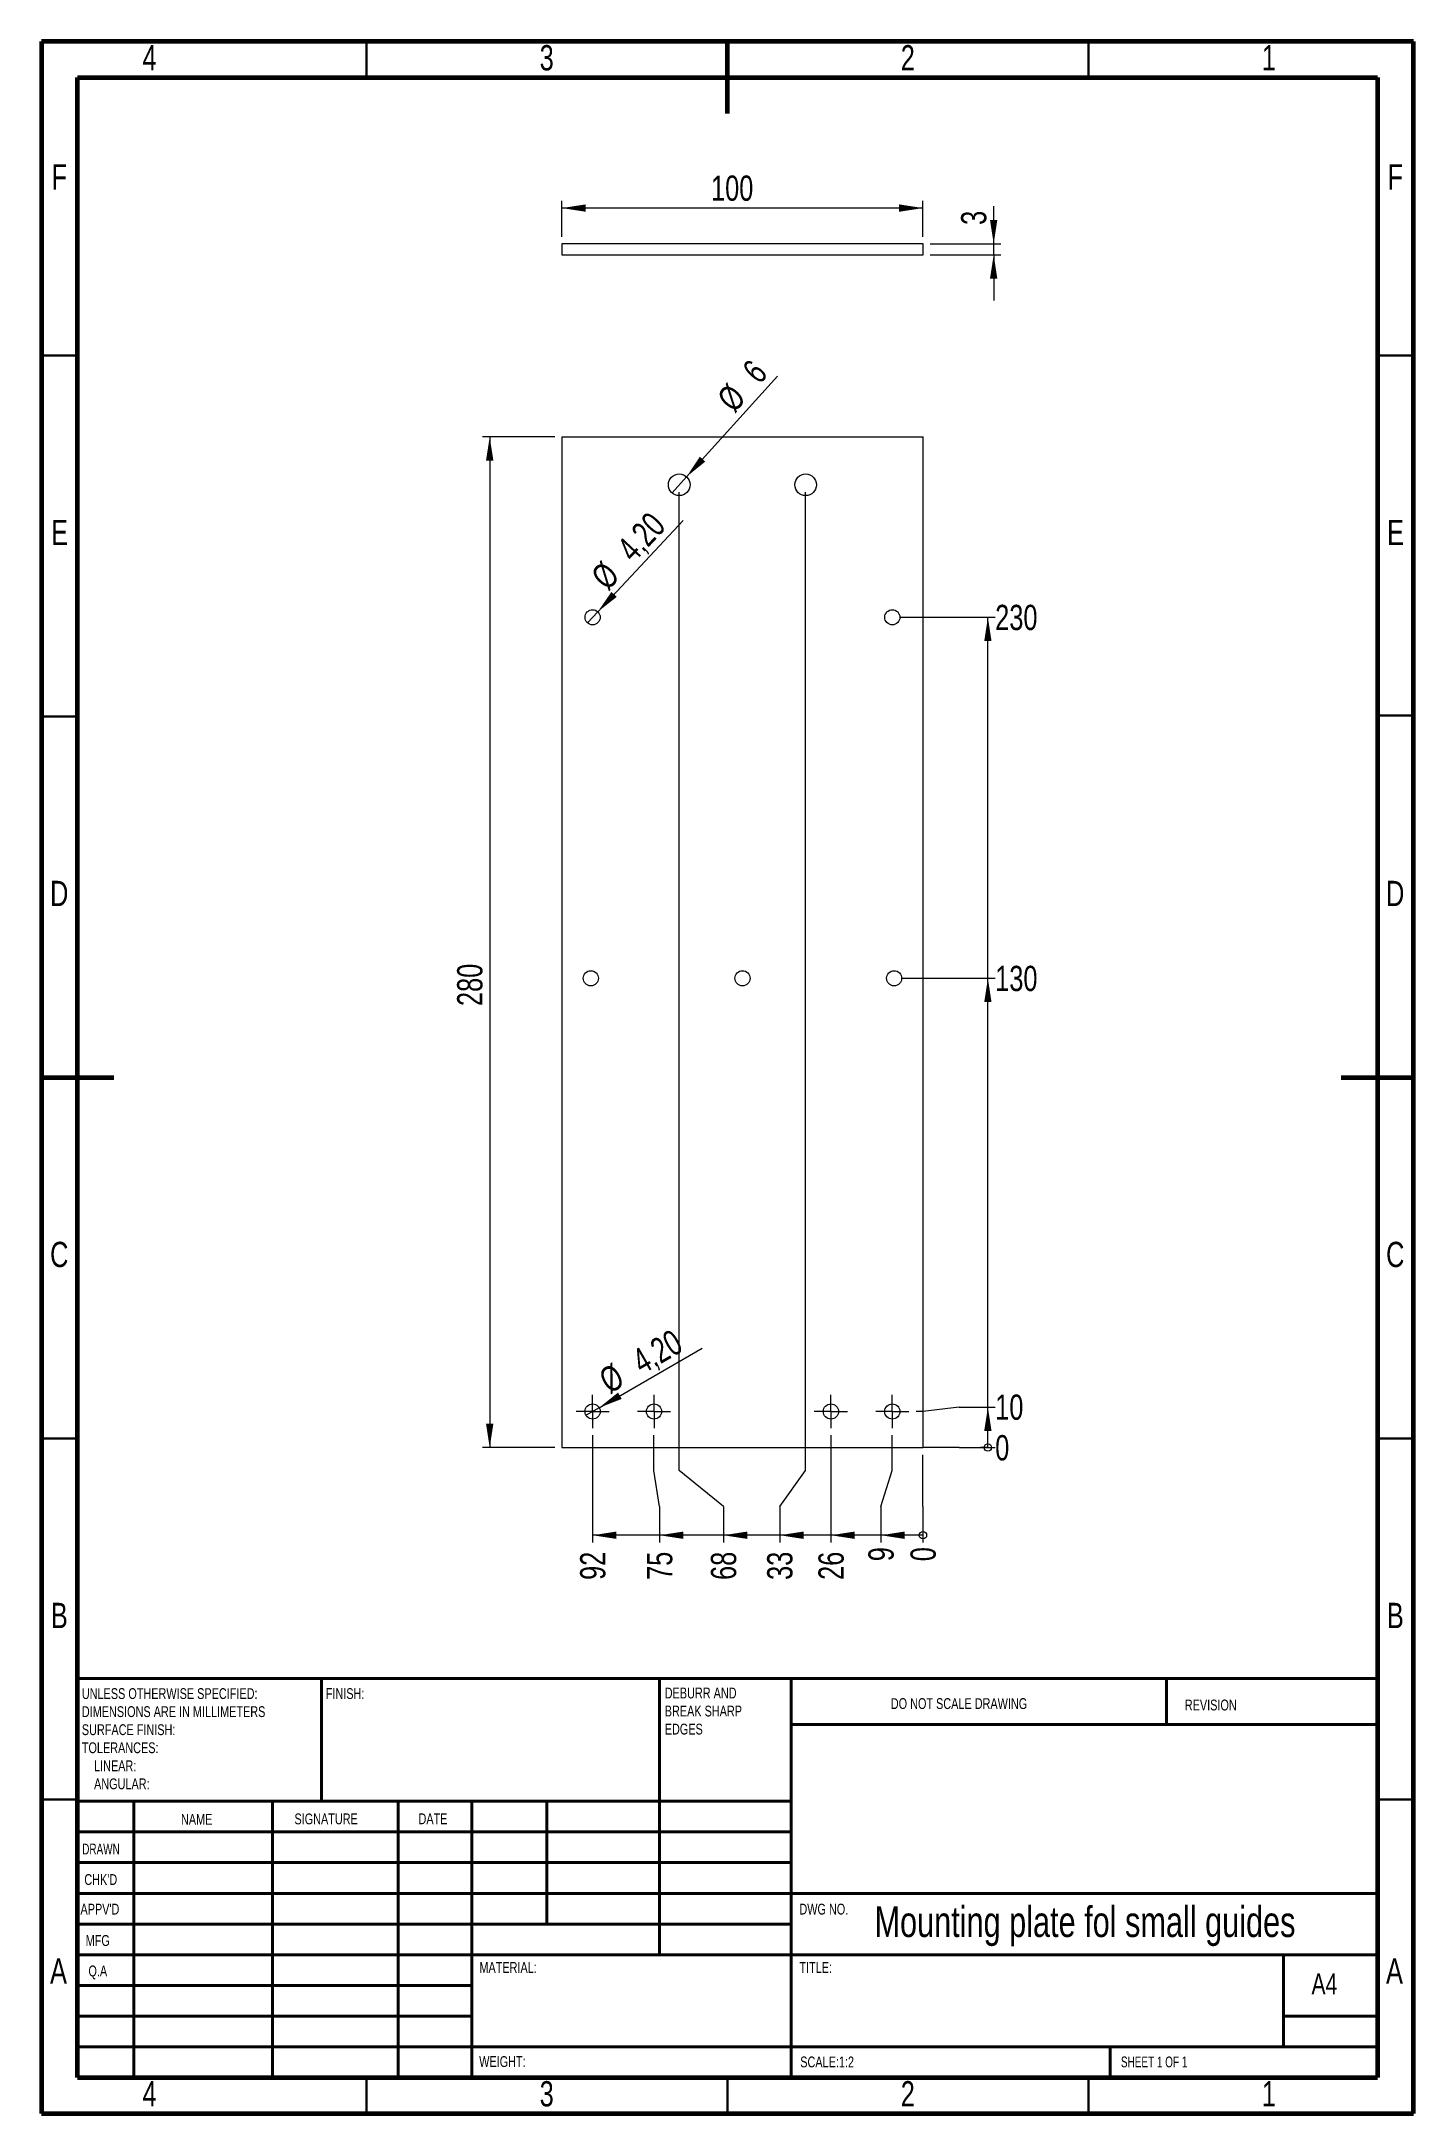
# Model space of a CAD drawing. Header units: millimetres. Extents: x 15 to 205, y 5 to 292.
import ezdxf

# ---------------------------------------------------------------- set-up
doc = ezdxf.new("R2010")
doc.units = ezdxf.units.MM
doc.styles.add('SLDTEXTSTYLE0', font='TXT', dxfattribs={"width": 0.75})
doc.styles.add('SLDTEXTSTYLE1', font='TXT', dxfattribs={"width": 0.686449})
doc.styles.add('SLDTEXTSTYLE2', font='TXT', dxfattribs={"width": 0.6875})
doc.dimstyles.new('SLDDIMSTYLE0', dxfattribs={"dimtxt": 3.5, "dimasz": 0.338667, "dimexe": 0, "dimexo": 0.0625, "dimgap": 0.875, "dimtad": 0, "dimtih": 1, "dimtoh": 1, "dimdec": 0, "dimlfac": 2, "dimrnd": 1e-09, "dimdsep": 46, "dimtxsty": 'SLDTEXTSTYLE0', "dimblk1": 'ORIGIN', "dimblk2": 'ORIGIN', "dimsah": 1, "dimcen": 0.09, "dimadec": 0, "dimazin": 2, "dimtfac": 1, "dimtdec": 0, "dimtofl": 0, "dimtmove": 0, "dimatfit": 3, "dimldrblk": 'ORIGIN', "dimfxl": 1, "dimfrac": 2, "dimtolj": 1, "dimtzin": 12, "dimarcsym": 0})
doc.dimstyles.new('SLDDIMSTYLE1', dxfattribs={"dimtxt": 3.5, "dimasz": 3.302, "dimexe": 0, "dimexo": 0.0625, "dimgap": 0.875, "dimtad": 0, "dimtih": 1, "dimtoh": 1, "dimlfac": 2, "dimrnd": 1e-09, "dimzin": 12, "dimdsep": 46, "dimtxsty": 'SLDTEXTSTYLE0', "dimsah": 1, "dimcen": 0.09, "dimadec": 0, "dimazin": 3, "dimtfac": 1, "dimtofl": 0, "dimtmove": 0, "dimatfit": 3, "dimfxl": 1, "dimfrac": 2, "dimtolj": 1, "dimtzin": 12, "dimarcsym": 0})
doc.dimstyles.new('SLDDIMSTYLE2', dxfattribs={"dimtxt": 3.5, "dimasz": 3.302, "dimexe": 0, "dimexo": 0.0625, "dimgap": 0.875, "dimtad": 0, "dimtih": 1, "dimtoh": 1, "dimdec": 0, "dimlfac": 2, "dimrnd": 1e-09, "dimzin": 12, "dimdsep": 46, "dimtxsty": 'SLDTEXTSTYLE0', "dimsah": 1, "dimcen": 0.09, "dimadec": 0, "dimazin": 3, "dimtfac": 1, "dimtdec": 0, "dimtofl": 0, "dimtmove": 0, "dimatfit": 3, "dimfxl": 1, "dimfrac": 2, "dimtolj": 1, "dimtzin": 12, "dimarcsym": 0})
doc.dimstyles.new('SLDDIMSTYLE3', dxfattribs={"dimtxt": 3.5, "dimasz": 3.302, "dimexe": 0, "dimexo": 0.0625, "dimgap": 0.875, "dimtad": 1, "dimlfac": 2, "dimrnd": 1e-09, "dimzin": 12, "dimdsep": 46, "dimtxsty": 'SLDTEXTSTYLE0', "dimsah": 1, "dimcen": 0.09, "dimadec": 0, "dimazin": 3, "dimtfac": 1, "dimtofl": 0, "dimtmove": 0, "dimatfit": 3, "dimfxl": 1, "dimfrac": 2, "dimtolj": 1, "dimtzin": 12, "dimarcsym": 0})
doc.dimstyles.new('SLDDIMSTYLE4', dxfattribs={"dimtxt": 3.5, "dimasz": 3.302, "dimexe": 0, "dimexo": 0.0625, "dimgap": 0.875, "dimtad": 1, "dimlfac": 2, "dimrnd": 1e-09, "dimzin": 12, "dimdsep": 46, "dimtxsty": 'SLDTEXTSTYLE0', "dimblk1": 'NONE', "dimsah": 1, "dimcen": 0, "dimadec": 0, "dimazin": 3, "dimtfac": 1, "dimtmove": 0, "dimatfit": 3, "dimldrblk": 'NONE', "dimfxl": 1, "dimfrac": 2, "dimtolj": 1, "dimtzin": 12, "dimarcsym": 0})
doc.dimstyles.new('SLDDIMSTYLE5', dxfattribs={"dimtxt": 3.5, "dimasz": 3.302, "dimexe": 0, "dimexo": 0.0625, "dimgap": 0.875, "dimtad": 1, "dimlfac": 2, "dimrnd": 1e-09, "dimzin": 12, "dimdsep": 46, "dimtxsty": 'SLDTEXTSTYLE0', "dimsah": 1, "dimcen": 0.09, "dimadec": 0, "dimazin": 3, "dimtfac": 1, "dimtmove": 0, "dimatfit": 0, "dimfxl": 1, "dimfrac": 2, "dimtolj": 1, "dimtzin": 12, "dimarcsym": 0})

# ---------------------------------------------------------------- blocks, each defined once
blk = doc.blocks.new('SW_NOTE_0')
at = {"color": 0, "linetype": 'Continuous', "lineweight": 0, "char_height": 1.5, "attachment_point": 1, "style": 'SLDTEXTSTYLE0'}
for s, insert in [('UNLESS OTHERWISE SPECIFIED:', (0, 1.93)), ('DIMENSIONS ARE IN MILLIMETERS', (0, -0.57)), ('TOLERANCES:', (0, -5.57)), ('SURFACE FINISH:', (0, -3.07)), ('LINEAR:', (1.69, -8.07)), ('ANGULAR:', (1.69, -10.57))]:
    blk.add_mtext(s, dxfattribs=dict(at, insert=insert))
blk = doc.blocks.new('SW_NOTE_1')
at = {"color": 0, "linetype": 'Continuous', "lineweight": 0, "char_height": 1.5, "attachment_point": 1, "style": 'SLDTEXTSTYLE0'}
for s, insert in [('DEBURR AND', (0, 1.93)), ('BREAK SHARP', (0, -0.57)), ('EDGES', (0, -3.07))]:
    blk.add_mtext(s, dxfattribs=dict(at, insert=insert))
blk = doc.blocks.new('_ORIGIN')
at = {"color": 0, "linetype": 'ByBlock', "lineweight": -2}
blk.add_line((0, 0), (-1, 0), dxfattribs=at)
blk.add_circle((0, 0), 0.5, dxfattribs=at)
blk = doc.blocks.new('_D')
at = {"color": 7, "linetype": 'Continuous', "lineweight": 0}
for q in [(137.07, 97.24), (147.07, 97.24)]:
    blk.add_line((142.07, 97.24), q, dxfattribs=at)
at = {"color": 7, "linetype": 'Continuous', "lineweight": 0, "xscale": 1.016, "yscale": 1.016}
blk.add_blockref('_ORIGIN', (146.06, 97.24), dxfattribs=at)
at = {"color": 7, "linetype": 'Continuous', "lineweight": 0, "insert": (147.07, 98.97), "char_height": 3.5, "attachment_point": 1, "style": 'SLDTEXTSTYLE0'}
blk.add_mtext('0', dxfattribs=at)
blk = doc.blocks.new('_D_1')
at = {"color": 7, "linetype": 'Continuous', "lineweight": 0}
for p, q in [((137.07, 102.24), (136.12, 102.24)), ((142.07, 102.85), (137.07, 102.24)), ((142.07, 102.85), (147.07, 102.85)), ((146.06, 97.24), (146.06, 102.85))]:
    blk.add_line(p, q, dxfattribs=at)
blk.add_solid([(146.06, 102.85), (145.55, 99.55), (146.56, 99.55)], dxfattribs=at)
at = {"color": 7, "linetype": 'Continuous', "lineweight": 0, "insert": (147.07, 104.59), "char_height": 3.5, "attachment_point": 1, "style": 'SLDTEXTSTYLE0'}
blk.add_mtext('10', dxfattribs=at)
blk = doc.blocks.new('_D_2')
at = {"color": 7, "linetype": 'Continuous', "lineweight": 0}
for p, q in [((134.07, 162.24), (147.07, 162.24)), ((146.06, 102.85), (146.06, 162.24))]:
    blk.add_line(p, q, dxfattribs=at)
blk.add_solid([(146.06, 162.24), (145.55, 158.94), (146.56, 158.94)], dxfattribs=at)
at = {"color": 7, "linetype": 'Continuous', "lineweight": 0, "insert": (147.07, 163.97), "char_height": 3.5, "attachment_point": 1, "style": 'SLDTEXTSTYLE0'}
blk.add_mtext('130', dxfattribs=at)
blk = doc.blocks.new('_D_3')
at = {"color": 7, "linetype": 'Continuous', "lineweight": 0}
for p, q in [((133.82, 212.24), (147.07, 212.24)), ((146.06, 162.24), (146.06, 212.24))]:
    blk.add_line(p, q, dxfattribs=at)
blk.add_solid([(146.06, 212.24), (145.55, 208.94), (146.56, 208.94)], dxfattribs=at)
at = {"color": 7, "linetype": 'Continuous', "lineweight": 0, "insert": (147.07, 213.97), "char_height": 3.5, "attachment_point": 1, "style": 'SLDTEXTSTYLE0'}
blk.add_mtext('230', dxfattribs=at)
blk = doc.blocks.new('_D_4')
at = {"color": 7, "linetype": 'Continuous', "lineweight": 0}
for p, q in [((137.07, 94.09), (137.07, 96.24)), ((137.07, 89.09), (137.07, 94.09)), ((137.07, 89.09), (137.07, 84.09))]:
    blk.add_line(p, q, dxfattribs=at)
at = {"color": 7, "linetype": 'Continuous', "lineweight": 0, "xscale": 1.016, "yscale": 1.016}
blk.add_blockref('_ORIGIN', (137.07, 85.1), dxfattribs=at)
at = {"color": 7, "linetype": 'Continuous', "lineweight": 0, "insert": (135.34, 81.5), "char_height": 3.5, "attachment_point": 1, "rotation": 90, "style": 'SLDTEXTSTYLE0'}
blk.add_mtext('0', dxfattribs=at)
blk = doc.blocks.new('_D_5')
at = {"color": 7, "linetype": 'Continuous', "lineweight": 0}
for p, q in [((132.82, 94.09), (132.82, 98.94)), ((131.24, 89.09), (132.82, 94.09)), ((131.24, 89.09), (131.24, 84.09)), ((137.07, 85.1), (131.24, 85.1))]:
    blk.add_line(p, q, dxfattribs=at)
blk.add_solid([(131.24, 85.1), (134.54, 84.59), (134.54, 85.61)], dxfattribs=at)
at = {"color": 7, "linetype": 'Continuous', "lineweight": 0, "insert": (129.51, 81.5), "char_height": 3.5, "attachment_point": 1, "rotation": 90, "style": 'SLDTEXTSTYLE0'}
blk.add_mtext('9', dxfattribs=at)
blk = doc.blocks.new('_D_6')
at = {"color": 7, "linetype": 'Continuous', "lineweight": 0}
for p, q in [((124.32, 98.94), (124.32, 84.09)), ((131.24, 85.1), (124.32, 85.1))]:
    blk.add_line(p, q, dxfattribs=at)
blk.add_solid([(124.32, 85.1), (127.62, 84.59), (127.62, 85.61)], dxfattribs=at)
at = {"color": 7, "linetype": 'Continuous', "lineweight": 0, "insert": (122.59, 78.91), "char_height": 3.5, "attachment_point": 1, "rotation": 90, "style": 'SLDTEXTSTYLE0'}
blk.add_mtext('26', dxfattribs=at)
blk = doc.blocks.new('_D_7')
at = {"color": 7, "linetype": 'Continuous', "lineweight": 0}
for p, q in [((120.82, 94.09), (120.82, 229.59)), ((117.23, 89.09), (120.82, 94.09)), ((117.23, 89.09), (117.23, 84.09)), ((124.32, 85.1), (117.23, 85.1))]:
    blk.add_line(p, q, dxfattribs=at)
blk.add_solid([(117.23, 85.1), (120.53, 84.59), (120.53, 85.61)], dxfattribs=at)
at = {"color": 7, "linetype": 'Continuous', "lineweight": 0, "insert": (115.49, 78.91), "char_height": 3.5, "attachment_point": 1, "rotation": 90, "style": 'SLDTEXTSTYLE0'}
blk.add_mtext('33', dxfattribs=at)
blk = doc.blocks.new('_D_8')
at = {"color": 7, "linetype": 'Continuous', "lineweight": 0}
for p, q in [((103.32, 94.09), (103.32, 229.59)), ((109.44, 89.09), (103.32, 94.09)), ((109.44, 89.09), (109.44, 84.09)), ((117.23, 85.1), (109.44, 85.1))]:
    blk.add_line(p, q, dxfattribs=at)
blk.add_solid([(109.44, 85.1), (112.74, 84.59), (112.74, 85.61)], dxfattribs=at)
at = {"color": 7, "linetype": 'Continuous', "lineweight": 0, "insert": (107.7, 78.91), "char_height": 3.5, "attachment_point": 1, "rotation": 90, "style": 'SLDTEXTSTYLE0'}
blk.add_mtext('68', dxfattribs=at)
blk = doc.blocks.new('_D_9')
at = {"color": 7, "linetype": 'Continuous', "lineweight": 0}
for p, q in [((99.82, 94.09), (99.82, 98.94)), ((100.6, 89.09), (99.82, 94.09)), ((100.6, 89.09), (100.6, 84.09)), ((109.44, 85.1), (100.6, 85.1))]:
    blk.add_line(p, q, dxfattribs=at)
blk.add_solid([(100.6, 85.1), (103.9, 84.59), (103.9, 85.61)], dxfattribs=at)
at = {"color": 7, "linetype": 'Continuous', "lineweight": 0, "insert": (98.86, 78.91), "char_height": 3.5, "attachment_point": 1, "rotation": 90, "style": 'SLDTEXTSTYLE0'}
blk.add_mtext('75', dxfattribs=at)
blk = doc.blocks.new('_D_10')
at = {"color": 7, "linetype": 'Continuous', "lineweight": 0}
for p, q in [((91.32, 98.94), (91.32, 84.09)), ((100.6, 85.1), (91.32, 85.1))]:
    blk.add_line(p, q, dxfattribs=at)
blk.add_solid([(91.32, 85.1), (94.62, 84.59), (94.62, 85.61)], dxfattribs=at)
at = {"color": 7, "linetype": 'Continuous', "lineweight": 0, "insert": (89.59, 78.91), "char_height": 3.5, "attachment_point": 1, "rotation": 90, "style": 'SLDTEXTSTYLE0'}
blk.add_mtext('92', dxfattribs=at)
blk = doc.blocks.new('_D_11')
at = {"color": 7, "linetype": 'Continuous', "lineweight": 0}
for p, q in [((86.07, 237.24), (76.07, 237.24)), ((77.07, 237.24), (77.07, 97.24)), ((86.07, 97.24), (76.07, 97.24))]:
    blk.add_line(p, q, dxfattribs=at)
for points in [[(77.07, 237.24), (76.56, 233.94), (77.58, 233.94)], [(77.07, 97.24), (77.58, 100.54), (76.56, 100.54)]]:
    blk.add_solid(points, dxfattribs=at)
at = {"color": 7, "linetype": 'Continuous', "lineweight": 0, "insert": (72.56, 158.4), "char_height": 3.5, "attachment_point": 1, "rotation": 90, "style": 'SLDTEXTSTYLE0'}
blk.add_mtext('280', dxfattribs=at)
blk = doc.blocks.new('_D_12')
at = {"color": 7, "linetype": 'Continuous', "lineweight": 0}
for q in [(106.5, 111), (90.41, 101.72)]:
    blk.add_line((92.23, 102.77), q, dxfattribs=at)
blk.add_solid([(92.23, 102.77), (95.35, 103.98), (94.84, 104.86)], dxfattribs=at)
at = {"color": 7, "linetype": 'Continuous', "lineweight": 0, "char_height": 3.5, "attachment_point": 1, "rotation": 30, "style": 'SLDTEXTSTYLE0'}
for s, insert in [('4,20', (96.42, 110.35)), ('%%c', (91.88, 107.66))]:
    blk.add_mtext(s, dxfattribs=dict(at, insert=insert))
blk = doc.blocks.new('_NONE')
blk = doc.blocks.new('_D_13')
at = {"color": 7, "linetype": 'Continuous', "lineweight": 0}
for q in [(103.88, 225.63), (90.6, 211.47)]:
    blk.add_line((92.04, 213.01), q, dxfattribs=at)
blk.add_solid([(92.04, 213.01), (94.67, 215.07), (93.93, 215.76)], dxfattribs=at)
at = {"color": 7, "linetype": 'Continuous', "lineweight": 0, "char_height": 3.5, "attachment_point": 1, "rotation": 46.8308, "style": 'SLDTEXTSTYLE0'}
for s, insert in [('4,20', (94.42, 222.1)), ('%%c', (90.85, 218.21))]:
    blk.add_mtext(s, dxfattribs=dict(at, insert=insert))
blk = doc.blocks.new('_D_14')
at = {"color": 7, "linetype": 'Continuous', "lineweight": 0}
for q in [(116.91, 245.62), (102.32, 229.48)]:
    blk.add_line((104.33, 231.7), q, dxfattribs=at)
blk.add_solid([(104.33, 231.7), (106.92, 233.81), (106.17, 234.49)], dxfattribs=at)
at = {"color": 7, "linetype": 'Continuous', "lineweight": 0, "char_height": 3.5, "attachment_point": 1, "rotation": 47.8919, "style": 'SLDTEXTSTYLE0'}
for s, insert in [('6', (111.82, 246.74)), ('%%c', (108.32, 242.79))]:
    blk.add_mtext(s, dxfattribs=dict(at, insert=insert))
blk = doc.blocks.new('SW_CENTERMARKSYMBOL_0')
at = {"color": 0, "linetype": 'Continuous', "lineweight": 0}
for p, q in [((-1.25, 0), (-2.3, 0)), ((0, 0), (-1.25, 0)), ((0, 1.25), (0, 2.3)), ((0, 0), (0, 1.25)), ((0, 0), (0, -1.25)), ((0, 0), (1.25, 0)), ((1.25, 0), (2.3, 0)), ((0, -1.25), (0, -2.3))]:
    blk.add_line(p, q, dxfattribs=at)
blk = doc.blocks.new('SW_CENTERMARKSYMBOL_1')
at = {"color": 0, "linetype": 'Continuous', "lineweight": 0}
for p, q in [((-1.25, 0), (-2.3, 0)), ((0, 0), (-1.25, 0)), ((0, 1.25), (0, 2.3)), ((0, 0), (0, 1.25)), ((0, 0), (0, -1.25)), ((0, 0), (1.25, 0)), ((1.25, 0), (2.3, 0)), ((0, -1.25), (0, -2.3))]:
    blk.add_line(p, q, dxfattribs=at)
blk = doc.blocks.new('SW_CENTERMARKSYMBOL_2')
at = {"color": 0, "linetype": 'Continuous', "lineweight": 0}
for p, q in [((-1.25, 0), (-2.3, 0)), ((0, 0), (-1.25, 0)), ((0, 1.25), (0, 2.3)), ((0, 0), (0, 1.25)), ((0, 0), (0, -1.25)), ((0, 0), (1.25, 0)), ((1.25, 0), (2.3, 0)), ((0, -1.25), (0, -2.3))]:
    blk.add_line(p, q, dxfattribs=at)
blk = doc.blocks.new('SW_CENTERMARKSYMBOL_3')
at = {"color": 0, "linetype": 'Continuous', "lineweight": 0}
for p, q in [((-1.25, 0), (-2.3, 0)), ((0, 0), (-1.25, 0)), ((0, 1.25), (0, 2.3)), ((0, 0), (0, 1.25)), ((0, 0), (0, -1.25)), ((0, 0), (1.25, 0)), ((1.25, 0), (2.3, 0)), ((0, -1.25), (0, -2.3))]:
    blk.add_line(p, q, dxfattribs=at)
blk = doc.blocks.new('_D_15')
at = {"color": 7, "linetype": 'Continuous', "lineweight": 0}
for p, q in [((87.07, 264.96), (87.07, 269.92)), ((137.07, 264.96), (137.07, 269.92)), ((137.07, 268.92), (87.07, 268.92))]:
    blk.add_line(p, q, dxfattribs=at)
for points in [[(87.07, 268.92), (90.37, 268.41), (90.37, 269.43)], [(137.07, 268.92), (133.77, 269.43), (133.77, 268.41)]]:
    blk.add_solid(points, dxfattribs=at)
at = {"color": 7, "linetype": 'Continuous', "lineweight": 0, "insert": (107.72, 273.43), "char_height": 3.5, "attachment_point": 1, "style": 'SLDTEXTSTYLE0'}
blk.add_mtext('100', dxfattribs=at)
blk = doc.blocks.new('_D_16')
at = {"color": 7, "linetype": 'Continuous', "lineweight": 0}
for p, q in [((146.86, 263.96), (146.86, 269.18)), ((138.07, 263.96), (147.86, 263.96)), ((138.07, 262.46), (147.86, 262.46)), ((146.86, 262.46), (146.86, 263.96)), ((146.86, 262.46), (146.86, 256.11))]:
    blk.add_line(p, q, dxfattribs=at)
for points in [[(146.86, 263.96), (147.36, 267.26), (146.35, 267.26)], [(146.86, 262.46), (146.35, 259.16), (147.36, 259.16)]]:
    blk.add_solid(points, dxfattribs=at)
at = {"color": 7, "linetype": 'Continuous', "lineweight": 0, "insert": (142.34, 266.59), "char_height": 3.5, "attachment_point": 1, "rotation": 90, "style": 'SLDTEXTSTYLE0'}
blk.add_mtext('3', dxfattribs=at)

msp = doc.modelspace()

# ---------------------------------------------------------------- linework, layer by layer
at = {"color": 7, "linetype": 'Continuous', "lineweight": 60}
for p, q in [((205, 292), (15, 292)), ((15, 292), (15, 5)), ((110, 282), (110, 292)), ((205, 5), (205, 292)), ((20, 287), (200, 287)), ((20, 10), (20, 287)), ((200, 287), (200, 10)), ((15, 148.5), (25, 148.5)), ((195, 148.5), (205, 148.5)), ((20, 10), (200, 10)), ((15, 5), (205, 5))]:
    msp.add_line(p, q, dxfattribs=at)
at = {"color": 7, "linetype": 'Continuous', "lineweight": 30}
for p, q in [((60, 287), (60, 292)), ((160, 287), (160, 292)), ((20, 248.5), (15, 248.5)), ((200, 248.5), (205, 248.5)), ((20, 198.5), (15, 198.5)), ((200, 198.6509), (205, 198.6509)), ((20, 98.5), (15, 98.5)), ((200, 98.5), (205, 98.5)), ((20, 48.5), (15, 48.5)), ((200, 48.5), (205, 48.5)), ((60, 10), (60, 5)), ((110, 10), (110, 5)), ((160, 10), (160, 5))]:
    msp.add_line(p, q, dxfattribs=at)
at = {"color": 7, "linetype": 'Continuous', "lineweight": 15}
for p, q in [((87.0722, 263.9626), (87.0722, 262.4626)), ((137.0722, 263.9626), (87.0722, 263.9626)), ((87.0722, 262.4626), (137.0722, 262.4626)), ((137.0722, 262.4626), (137.0722, 263.9626)), ((87.0722, 237.24), (87.0722, 97.24)), ((87.0722, 237.24), (137.0722, 237.24)), ((137.0722, 97.24), (137.0722, 237.24)), ((87.0722, 97.24), (137.0722, 97.24))]:
    msp.add_line(p, q, dxfattribs=at)
at = {"color": 7, "linetype": 'Continuous', "lineweight": 40}
for p, q in [((20, 65.25), (200, 65.25)), ((20, 65.25), (20, 10)), ((53.8, 48.25), (53.8, 65.25)), ((100.6, 65.25), (100.6, 27)), ((118.8, 65.25), (118.8, 10)), ((170.8, 58.875), (170.8, 65.25)), ((200, 58.875), (118.8, 58.875)), ((118.8, 48.25), (20, 48.25)), ((27.8, 48.25), (27.8, 10)), ((46.991, 48.25), (46.991, 10)), ((64.3989, 48.25), (64.3989, 10)), ((74.6, 10), (74.6, 48.25)), ((85, 31.25), (85, 48.25)), ((118.8, 44), (20, 44)), ((118.8, 39.75), (20, 39.75)), ((200, 35.5), (20, 35.5)), ((118.8, 31.25), (20, 31.25)), ((74.6, 27), (20, 27)), ((74.6, 27), (200, 27)), ((187, 14.25), (187, 27)), ((74.6, 22.7499), (20, 22.7499)), ((74.6, 18.5), (20, 18.5)), ((200, 18.5), (187, 18.5)), ((20, 14.25), (200, 14.25)), ((163, 10), (163, 14.25))]:
    msp.add_line(p, q, dxfattribs=at)
at = {"color": 7, "linetype": 'Continuous', "lineweight": 15}
for centre, radius in [((103.3222, 230.59), 1.5), ((120.8222, 230.59), 1.5), ((91.3222, 212.24), 1.05), ((132.8222, 212.24), 1.05), ((91.0722, 162.24), 1.05), ((112.0722, 162.24), 1.05), ((133.0722, 162.24), 1.05), ((91.3222, 102.24), 1.05), ((99.8222, 102.24), 1.05), ((124.3222, 102.24), 1.05), ((132.8222, 102.24), 1.05)]:
    msp.add_circle(centre, radius, dxfattribs=at)

# ---------------------------------------------------------------- block references
at = {"color": 7, "linetype": 'Continuous', "lineweight": 0}
for name, p in [('SW_CENTERMARKSYMBOL_1', (91.3222, 102.24)), ('SW_CENTERMARKSYMBOL_3', (99.8222, 102.24)), ('SW_CENTERMARKSYMBOL_2', (124.3222, 102.24)), ('SW_CENTERMARKSYMBOL_0', (132.8222, 102.24)), ('SW_NOTE_0', (20.5937, 61.9874)), ('SW_NOTE_1', (101.3092, 62.0695))]:
    msp.add_blockref(name, p, dxfattribs=at)

# ---------------------------------------------------------------- texts
for s, insert, char_height, attachment_point, style in [('4', (29.9648, 291.4899), 3.5, 2, 'SLDTEXTSTYLE0'), ('3', (84.9648, 291.4899), 3.5, 2, 'SLDTEXTSTYLE0'), ('2', (134.9648, 291.4899), 3.5, 2, 'SLDTEXTSTYLE0'), ('1', (184.9648, 291.4899), 3.5, 2, 'SLDTEXTSTYLE0'), ('F', (17.4635, 274.9899), 3.5, 2, 'SLDTEXTSTYLE0'), ('F', (202.4635, 274.9899), 3.5, 2, 'SLDTEXTSTYLE0'), ('E', (17.5061, 225.7399), 3.5, 2, 'SLDTEXTSTYLE0'), ('E', (202.5061, 225.7399), 3.5, 2, 'SLDTEXTSTYLE0'), ('D', (17.4599, 175.7399), 3.5, 2, 'SLDTEXTSTYLE0'), ('D', (202.4599, 175.7399), 3.5, 2, 'SLDTEXTSTYLE0'), ('C', (17.4635, 125.7399), 3.5, 2, 'SLDTEXTSTYLE0'), ('C', (202.4635, 125.7399), 3.5, 2, 'SLDTEXTSTYLE0'), ('B', (17.4733, 75.7399), 3.5, 2, 'SLDTEXTSTYLE0'), ('B', (202.4733, 75.7399), 3.5, 2, 'SLDTEXTSTYLE0'), ('FINISH:', (54.3713, 63.9193), 1.5, 1, 'SLDTEXTSTYLE0'), ('DO NOT SCALE DRAWING', (132.6146, 62.533), 1.5, 1, 'SLDTEXTSTYLE0'), ('REVISION', (173.3276, 62.3349), 1.5, 1, 'SLDTEXTSTYLE0'), ('NAME', (34.3222, 46.5015), 1.5, 1, 'SLDTEXTSTYLE0'), ('SIGNATURE', (50.0336, 46.5618), 1.5, 1, 'SLDTEXTSTYLE0'), ('DATE', (67.2147, 46.5762), 1.5, 1, 'SLDTEXTSTYLE0'), ('DRAWN', (20.6434, 42.3848), 1.5, 1, 'SLDTEXTSTYLE1'), ("CHK'D", (20.9392, 38.1619), 1.5, 1, 'SLDTEXTSTYLE0'), ("APPV'D", (20.4017, 34.0659), 1.5, 1, 'SLDTEXTSTYLE0'), ('DWG NO.', (119.953, 34.0659), 1.5, 1, 'SLDTEXTSTYLE0'), ('Mounting plate fol small guides', (159.5022, 33.6858), 4.233333, 2, 'SLDTEXTSTYLE0'), ('MFG', (21.124, 29.7158), 1.5, 1, 'SLDTEXTSTYLE0'), ('A', (17.3602, 26.4899), 3.5, 2, 'SLDTEXTSTYLE0'), ('MATERIAL:', (75.6459, 25.9861), 1.5, 1, 'SLDTEXTSTYLE0'), ('TITLE:', (119.953, 25.9861), 1.5, 1, 'SLDTEXTSTYLE0'), ('A', (202.3602, 26.4899), 3.5, 2, 'SLDTEXTSTYLE0'), ('Q.A', (21.509, 25.5047), 1.5, 1, 'SLDTEXTSTYLE0'), ('A4', (190.8712, 24.4064), 2.91042, 1, 'SLDTEXTSTYLE0'), ('WEIGHT:', (75.6178, 12.9493), 1.4986, 1, 'SLDTEXTSTYLE0'), ('SCALE:1:2', (120.074, 12.9001), 1.5, 1, 'SLDTEXTSTYLE0'), ('SHEET 1 OF 1', (164.4783, 12.9001), 1.5, 1, 'SLDTEXTSTYLE2'), ('4', (29.9648, 9.4899), 3.5, 2, 'SLDTEXTSTYLE0'), ('3', (84.9648, 9.4899), 3.5, 2, 'SLDTEXTSTYLE0'), ('2', (134.9648, 9.4899), 3.5, 2, 'SLDTEXTSTYLE0'), ('1', (184.9648, 9.4899), 3.5, 2, 'SLDTEXTSTYLE0')]:
    msp.add_mtext(s, dxfattribs=dict(at, insert=insert, char_height=char_height, attachment_point=attachment_point, style=style))

# ---------------------------------------------------------------- dimensions: what is measured, and where the dimension line sits
dim = msp.add_linear_dim(base=(87.0722, 268.9207), p1=(137.0722, 263.9626), p2=(87.0722, 263.9626), dimstyle='SLDDIMSTYLE3', dxfattribs=at)
dim.commit()
dim.dimension.update_dxf_attribs({"geometry": '_D_15', "text_midpoint": (111.5951, 268.9207), "dimtype": 160})
for base, p1, p2, dimstyle, picture, middle in [((146.8551, 263.9626), (137.0722, 262.4626), (137.0722, 263.9626), 'SLDDIMSTYLE5', '_D_16', (146.8551, 267.887)), ((77.0722, 97.24), (87.0722, 237.24), (87.0722, 97.24), 'SLDDIMSTYLE3', '_D_11', (77.0722, 162.2833))]:
    dim = msp.add_linear_dim(base=base, p1=p1, p2=p2, angle=90, dimstyle=dimstyle, dxfattribs=at)
    dim.commit()
    dim.dimension.update_dxf_attribs({"geometry": picture, "text_midpoint": middle, "dimtype": 160})
for p1, p2, picture, middle in [((102.3164, 229.4772), (104.328, 231.7028), '_D_14', (114.4288, 242.8784)), ((90.6039, 211.4742), (92.0406, 213.0058), '_D_13', (99.2048, 220.6431)), ((90.4129, 101.715), (92.2316, 102.765), '_D_12', (100.5955, 107.594))]:
    dim = msp.add_diameter_dim_2p(p1=p1, p2=p2, dimstyle='SLDDIMSTYLE4', dxfattribs=at)
    dim.commit()
    dim.dimension.update_dxf_attribs({"geometry": picture, "text_midpoint": middle, "dimtype": 163})
for feature_location, offset, dtype, origin, dimstyle, picture, middle in [((103.322245074, 230.5900239395), (6.1155227809, -146.5047419885), 1, (137.072245074, 97.2400239395), 'SLDDIMSTYLE2', '_D_8', (109.4377678549, 81.4991707574)), ((120.822245074, 230.5900239395), (-3.5969805981, -146.5047419885), 1, (137.072245074, 97.2400239395), 'SLDDIMSTYLE2', '_D_7', (117.2252644759, 81.4991707574)), ((132.8222, 212.24), (14.25, 0), 0, (137.0722, 97.24), 'SLDDIMSTYLE1', '_D_3', (150.9514, 212.24)), ((133.0722, 162.24), (14, 0), 0, (137.0722, 97.24), 'SLDDIMSTYLE1', '_D_2', (150.9514, 162.24)), ((135.1222, 102.24), (11.95, 0.6118), 0, (137.0722, 97.24), 'SLDDIMSTYLE1', '_D_1', (149.6584, 102.8518)), ((91.322245074, 99.9400239395), (0, -15.8547419885), 1, (137.072245074, 97.2400239395), 'SLDDIMSTYLE2', '_D_10', (91.322245074, 81.4991707574)), ((99.822245074, 99.9400239395), (0.7732759856, -15.8547419885), 1, (137.072245074, 97.2400239395), 'SLDDIMSTYLE2', '_D_9', (100.5955210596, 81.4991707574)), ((124.322245074, 99.9400239395), (0, -15.8547419885), 1, (137.072245074, 97.2400239395), 'SLDDIMSTYLE2', '_D_6', (124.322245074, 81.4991707574)), ((132.822245074, 99.9400239395), (-1.579380904, -15.8547419885), 1, (137.072245074, 97.2400239395), 'SLDDIMSTYLE2', '_D_5', (131.24286417, 82.7922263542)), ((137.072245074, 97.2400239395), (10, 0), 0, (137.072245074, 97.2400239395), 'SLDDIMSTYLE0', '_D', (148.3653006707, 97.2400239395)), ((137.072245074, 97.2400239395), (0, -13.1547419885), 1, (137.072245074, 97.2400239395), 'SLDDIMSTYLE0', '_D_4', (137.072245074, 82.7922263542))]:
    dim = msp.add_ordinate_dim(feature_location=feature_location, offset=offset, dtype=dtype, origin=origin, dimstyle=dimstyle, dxfattribs=at)
    dim.commit()
    dim.dimension.update_dxf_attribs({"geometry": picture, "text_midpoint": middle})

doc.saveas('drawing.dxf')
